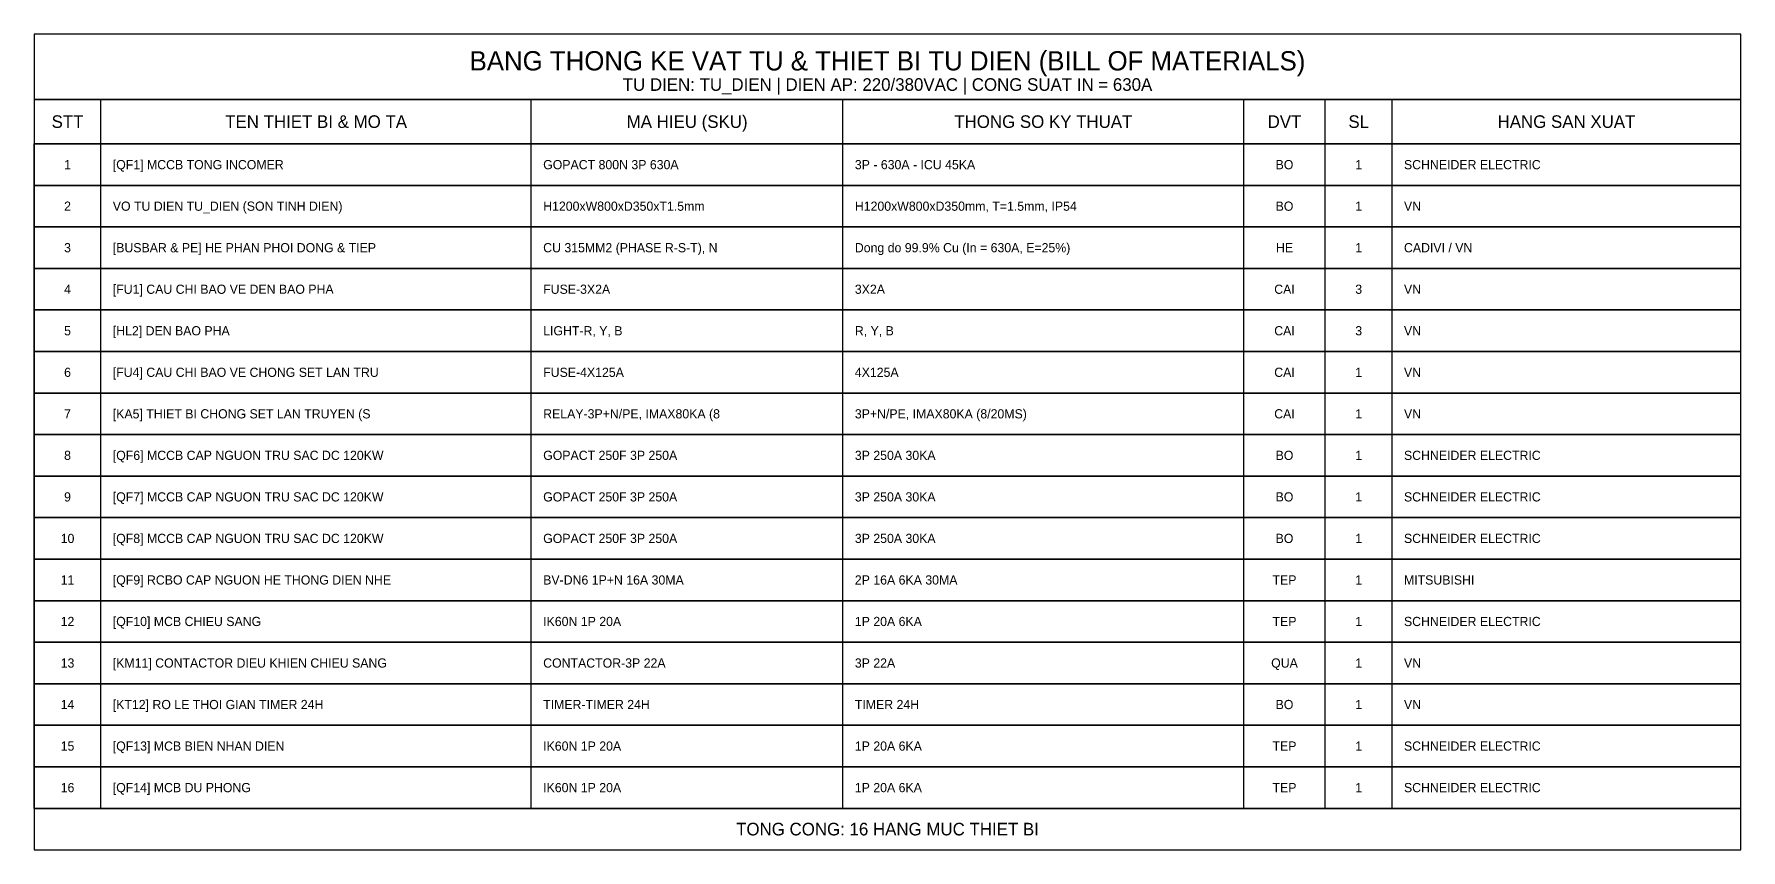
# Model space of a CAD drawing. Header units: metres. Extents: x 48 to 4640, y 45 to 1446.
# Drawn here: x 3490 to 4640, y 850 to 1400 of the extents above; entities that cross this region are included whole.
import ezdxf
from ezdxf.enums import TextEntityAlignment as Align

# ---------------------------------------------------------------- set-up
doc = ezdxf.new("R2010")
doc.units = ezdxf.units.M
for name, color, linetype, lineweight in [('0_TABLE', 4, 'Continuous', 25), ('0_TABLE_HDR', 2, 'Continuous', 30), ('0_TEXT', 7, 'Continuous', 20)]:
    doc.layers.add(name, color=color, linetype=linetype, lineweight=lineweight)

msp = doc.modelspace()

# ---------------------------------------------------------------- linework, layer by layer
at = {"layer": '0_TABLE', "color": 4}
for p, q in [((3535, 1326), (3535, 1356)), ((3825, 1326), (3825, 1356)), ((4035, 1326), (4035, 1356)), ((4305, 1326), (4305, 1356)), ((4360, 1326), (4360, 1356)), ((4405, 1326), (4405, 1356)), ((3490, 1298), (3490, 1326)), ((3535, 1298), (3535, 1326)), ((3825, 1298), (3825, 1326)), ((4035, 1298), (4035, 1326)), ((4305, 1298), (4305, 1326)), ((4360, 1298), (4360, 1326)), ((4405, 1298), (4405, 1326)), ((3490, 1270), (3490, 1298)), ((3535, 1270), (3535, 1298)), ((3825, 1270), (3825, 1298)), ((4035, 1270), (4035, 1298)), ((4305, 1270), (4305, 1298)), ((4360, 1270), (4360, 1298)), ((4405, 1270), (4405, 1298)), ((3490, 1242), (3490, 1270)), ((3535, 1242), (3535, 1270)), ((3825, 1242), (3825, 1270)), ((4035, 1242), (4035, 1270)), ((4305, 1242), (4305, 1270)), ((4360, 1242), (4360, 1270)), ((4405, 1242), (4405, 1270)), ((3490, 1214), (3490, 1242)), ((3535, 1214), (3535, 1242)), ((3825, 1214), (3825, 1242)), ((4035, 1214), (4035, 1242)), ((4305, 1214), (4305, 1242)), ((4360, 1214), (4360, 1242)), ((4405, 1214), (4405, 1242)), ((3490, 1186), (3490, 1214)), ((3535, 1186), (3535, 1214)), ((3825, 1186), (3825, 1214)), ((4035, 1186), (4035, 1214)), ((4305, 1186), (4305, 1214)), ((4360, 1186), (4360, 1214)), ((4405, 1186), (4405, 1214)), ((3490, 1158), (3490, 1186)), ((3535, 1158), (3535, 1186)), ((3825, 1158), (3825, 1186)), ((4035, 1158), (4035, 1186)), ((4305, 1158), (4305, 1186)), ((4360, 1158), (4360, 1186)), ((4405, 1158), (4405, 1186)), ((3490, 1130), (3490, 1158)), ((3535, 1130), (3535, 1158)), ((3825, 1130), (3825, 1158)), ((4035, 1130), (4035, 1158)), ((4305, 1130), (4305, 1158)), ((4360, 1130), (4360, 1158)), ((4405, 1130), (4405, 1158)), ((3490, 1102), (3490, 1130)), ((3535, 1102), (3535, 1130)), ((3825, 1102), (3825, 1130)), ((4035, 1102), (4035, 1130)), ((4305, 1102), (4305, 1130)), ((4360, 1102), (4360, 1130)), ((4405, 1102), (4405, 1130)), ((3490, 1074), (3490, 1102)), ((3535, 1074), (3535, 1102)), ((3825, 1074), (3825, 1102)), ((4035, 1074), (4035, 1102)), ((4305, 1074), (4305, 1102)), ((4360, 1074), (4360, 1102)), ((4405, 1074), (4405, 1102)), ((3490, 1046), (3490, 1074)), ((3535, 1046), (3535, 1074)), ((3825, 1046), (3825, 1074)), ((4035, 1046), (4035, 1074)), ((4305, 1046), (4305, 1074)), ((4360, 1046), (4360, 1074)), ((4405, 1046), (4405, 1074)), ((3490, 1018), (3490, 1046)), ((3535, 1018), (3535, 1046)), ((3825, 1018), (3825, 1046)), ((4035, 1018), (4035, 1046)), ((4305, 1018), (4305, 1046)), ((4360, 1018), (4360, 1046)), ((4405, 1018), (4405, 1046)), ((3490, 990), (3490, 1018)), ((3535, 990), (3535, 1018)), ((3825, 990), (3825, 1018)), ((4035, 990), (4035, 1018)), ((4305, 990), (4305, 1018)), ((4360, 990), (4360, 1018)), ((4405, 990), (4405, 1018)), ((3490, 962), (3490, 990)), ((3535, 962), (3535, 990)), ((3825, 962), (3825, 990)), ((4035, 962), (4035, 990)), ((4305, 962), (4305, 990)), ((4360, 962), (4360, 990)), ((4405, 962), (4405, 990)), ((3490, 934), (3490, 962)), ((3535, 934), (3535, 962)), ((3825, 934), (3825, 962)), ((4035, 934), (4035, 962)), ((4305, 934), (4305, 962)), ((4360, 934), (4360, 962)), ((4405, 934), (4405, 962)), ((3490, 906), (3490, 934)), ((3535, 906), (3535, 934)), ((3825, 906), (3825, 934)), ((4035, 906), (4035, 934)), ((4305, 906), (4305, 934)), ((4360, 906), (4360, 934)), ((4405, 906), (4405, 934)), ((3490, 878), (3490, 906)), ((3535, 878), (3535, 906)), ((3825, 878), (3825, 906)), ((4035, 878), (4035, 906)), ((4305, 878), (4305, 906)), ((4360, 878), (4360, 906)), ((4405, 878), (4405, 906))]:
    msp.add_line(p, q, dxfattribs=at)
for points in [[(3490, 1356), (4640, 1356), (4640, 1400), (3490, 1400), (3490, 1356)], [(3490, 1326), (4640, 1326), (4640, 1356), (3490, 1356), (3490, 1326)], [(3490, 1298), (4640, 1298), (4640, 1326), (3490, 1326), (3490, 1298)], [(3490, 1270), (4640, 1270), (4640, 1298), (3490, 1298), (3490, 1270)], [(3490, 1242), (4640, 1242), (4640, 1270), (3490, 1270), (3490, 1242)], [(3490, 1214), (4640, 1214), (4640, 1242), (3490, 1242), (3490, 1214)], [(3490, 1186), (4640, 1186), (4640, 1214), (3490, 1214), (3490, 1186)], [(3490, 1158), (4640, 1158), (4640, 1186), (3490, 1186), (3490, 1158)], [(3490, 1130), (4640, 1130), (4640, 1158), (3490, 1158), (3490, 1130)], [(3490, 1102), (4640, 1102), (4640, 1130), (3490, 1130), (3490, 1102)], [(3490, 1074), (4640, 1074), (4640, 1102), (3490, 1102), (3490, 1074)], [(3490, 1046), (4640, 1046), (4640, 1074), (3490, 1074), (3490, 1046)], [(3490, 1018), (4640, 1018), (4640, 1046), (3490, 1046), (3490, 1018)], [(3490, 990), (4640, 990), (4640, 1018), (3490, 1018), (3490, 990)], [(3490, 962), (4640, 962), (4640, 990), (3490, 990), (3490, 962)], [(3490, 934), (4640, 934), (4640, 962), (3490, 962), (3490, 934)], [(3490, 906), (4640, 906), (4640, 934), (3490, 934), (3490, 906)], [(3490, 878), (4640, 878), (4640, 906), (3490, 906), (3490, 878)], [(3490, 850), (4640, 850), (4640, 878), (3490, 878), (3490, 850)]]:
    msp.add_lwpolyline(points, close=True, dxfattribs=at)

# ---------------------------------------------------------------- texts
at = {"layer": '0_TABLE_HDR', "color": 2}
for s, height, p in [('BANG THONG KE VAT TU & THIET BI TU DIEN (BILL OF MATERIALS)', 13, (4065, 1382)), ('MA HIEU (SKU)', 8.5, (3930, 1341)), ('STT', 8.5, (3512.5, 1341)), ('TEN THIET BI & MO TA', 8.5, (3680, 1341)), ('THONG SO KY THUAT', 8.5, (4170, 1341)), ('DVT', 8.5, (4332.5, 1341)), ('SL', 8.5, (4382.5, 1341)), ('HANG SAN XUAT', 8.5, (4522.5, 1341)), ('TONG CONG: 16 HANG MUC THIET BI', 8.5, (4065, 864))]:
    msp.add_text(s, height=height, dxfattribs=at).set_placement(p, align=Align.MIDDLE_CENTER)
at = {"layer": '0_TEXT'}
msp.add_text('TU DIEN: TU_DIEN | DIEN AP: 220/380VAC | CONG SUAT IN = 630A', height=8.5, dxfattribs=at).set_placement((4065, 1366), align=Align.MIDDLE_CENTER)
at = {"layer": '0_TEXT', "color": 7}
for s, p in [('1', (3512.5, 1312)), ('BO', (4332.5, 1312)), ('1', (4382.5, 1312)), ('2', (3512.5, 1284)), ('BO', (4332.5, 1284)), ('1', (4382.5, 1284)), ('3', (3512.5, 1256)), ('HE', (4332.5, 1256)), ('1', (4382.5, 1256)), ('4', (3512.5, 1228)), ('CAI', (4332.5, 1228)), ('3', (4382.5, 1228)), ('5', (3512.5, 1200)), ('CAI', (4332.5, 1200)), ('3', (4382.5, 1200)), ('6', (3512.5, 1172)), ('CAI', (4332.5, 1172)), ('1', (4382.5, 1172)), ('7', (3512.5, 1144)), ('CAI', (4332.5, 1144)), ('1', (4382.5, 1144)), ('8', (3512.5, 1116)), ('BO', (4332.5, 1116)), ('1', (4382.5, 1116)), ('9', (3512.5, 1088)), ('BO', (4332.5, 1088)), ('1', (4382.5, 1088)), ('10', (3512.5, 1060)), ('BO', (4332.5, 1060)), ('1', (4382.5, 1060)), ('11', (3512.5, 1032)), ('TEP', (4332.5, 1032)), ('1', (4382.5, 1032)), ('12', (3512.5, 1004)), ('TEP', (4332.5, 1004)), ('1', (4382.5, 1004)), ('13', (3512.5, 976)), ('QUA', (4332.5, 976)), ('1', (4382.5, 976)), ('14', (3512.5, 948)), ('BO', (4332.5, 948)), ('1', (4382.5, 948)), ('15', (3512.5, 920)), ('TEP', (4332.5, 920)), ('1', (4382.5, 920)), ('16', (3512.5, 892)), ('TEP', (4332.5, 892)), ('1', (4382.5, 892))]:
    msp.add_text(s, height=6.2, dxfattribs=at).set_placement(p, align=Align.MIDDLE_CENTER)
for s, p in [('[QF1] MCCB TONG INCOMER', (3543, 1312)), ('GOPACT 800N 3P 630A', (3833, 1312)), ('3P - 630A - ICU 45KA', (4043, 1312)), ('VO TU DIEN TU_DIEN (SON TINH DIEN)', (3543, 1284)), ('H1200xW800xD350xT1.5mm', (3833, 1284)), ('H1200xW800xD350mm, T=1.5mm, IP54', (4043, 1284)), ('[BUSBAR & PE] HE PHAN PHOI DONG & TIEP', (3543, 1256)), ('CU 315MM2 (PHASE R-S-T), N', (3833, 1256)), ('Dong do 99.9% Cu (In = 630A, E=25%)', (4043, 1256)), ('[FU1] CAU CHI BAO VE DEN BAO PHA', (3543, 1228)), ('FUSE-3X2A', (3833, 1228)), ('3X2A', (4043, 1228)), ('[HL2] DEN BAO PHA', (3543, 1200)), ('LIGHT-R, Y, B', (3833, 1200)), ('R, Y, B', (4043, 1200)), ('[FU4] CAU CHI BAO VE CHONG SET LAN TRU', (3543, 1172)), ('FUSE-4X125A', (3833, 1172)), ('4X125A', (4043, 1172)), ('[KA5] THIET BI CHONG SET LAN TRUYEN (S', (3543, 1144)), ('RELAY-3P+N/PE, IMAX80KA (8', (3833, 1144)), ('3P+N/PE, IMAX80KA (8/20ΜS)', (4043, 1144)), ('[QF6] MCCB CAP NGUON TRU SAC DC 120KW ', (3543, 1116)), ('GOPACT 250F 3P 250A', (3833, 1116)), ('3P 250A 30KA', (4043, 1116)), ('[QF7] MCCB CAP NGUON TRU SAC DC 120KW ', (3543, 1088)), ('GOPACT 250F 3P 250A', (3833, 1088)), ('3P 250A 30KA', (4043, 1088)), ('[QF8] MCCB CAP NGUON TRU SAC DC 120KW ', (3543, 1060)), ('GOPACT 250F 3P 250A', (3833, 1060)), ('3P 250A 30KA', (4043, 1060)), ('[QF9] RCBO CAP NGUON HE THONG DIEN NHE', (3543, 1032)), ('BV-DN6 1P+N 16A 30MA', (3833, 1032)), ('2P 16A 6KA 30MA', (4043, 1032)), ('[QF10] MCB CHIEU SANG', (3543, 1004)), ('IK60N 1P 20A', (3833, 1004)), ('1P 20A 6KA', (4043, 1004)), ('[KM11] CONTACTOR DIEU KHIEN CHIEU SANG', (3543, 976)), ('CONTACTOR-3P 22A', (3833, 976)), ('3P 22A', (4043, 976)), ('[KT12] RO LE THOI GIAN TIMER 24H', (3543, 948)), ('TIMER-TIMER 24H', (3833, 948)), ('TIMER 24H', (4043, 948)), ('[QF13] MCB BIEN NHAN DIEN', (3543, 920)), ('IK60N 1P 20A', (3833, 920)), ('1P 20A 6KA', (4043, 920)), ('[QF14] MCB DU PHONG', (3543, 892)), ('IK60N 1P 20A', (3833, 892)), ('1P 20A 6KA', (4043, 892))]:
    msp.add_text(s, height=6.2, dxfattribs=at).set_placement(p, align=Align.MIDDLE_LEFT)
at = {"layer": '0_TEXT', "color": 3}
for s, p in [('SCHNEIDER ELECTRIC', (4413, 1312)), ('VN', (4413, 1284)), ('CADIVI / VN', (4413, 1256)), ('VN', (4413, 1228)), ('VN', (4413, 1200)), ('VN', (4413, 1172)), ('VN', (4413, 1144)), ('SCHNEIDER ELECTRIC', (4413, 1116)), ('SCHNEIDER ELECTRIC', (4413, 1088)), ('SCHNEIDER ELECTRIC', (4413, 1060)), ('MITSUBISHI', (4413, 1032)), ('SCHNEIDER ELECTRIC', (4413, 1004)), ('VN', (4413, 976)), ('VN', (4413, 948)), ('SCHNEIDER ELECTRIC', (4413, 920)), ('SCHNEIDER ELECTRIC', (4413, 892))]:
    msp.add_text(s, height=6.2, dxfattribs=at).set_placement(p, align=Align.MIDDLE_LEFT)

doc.saveas('drawing.dxf')
